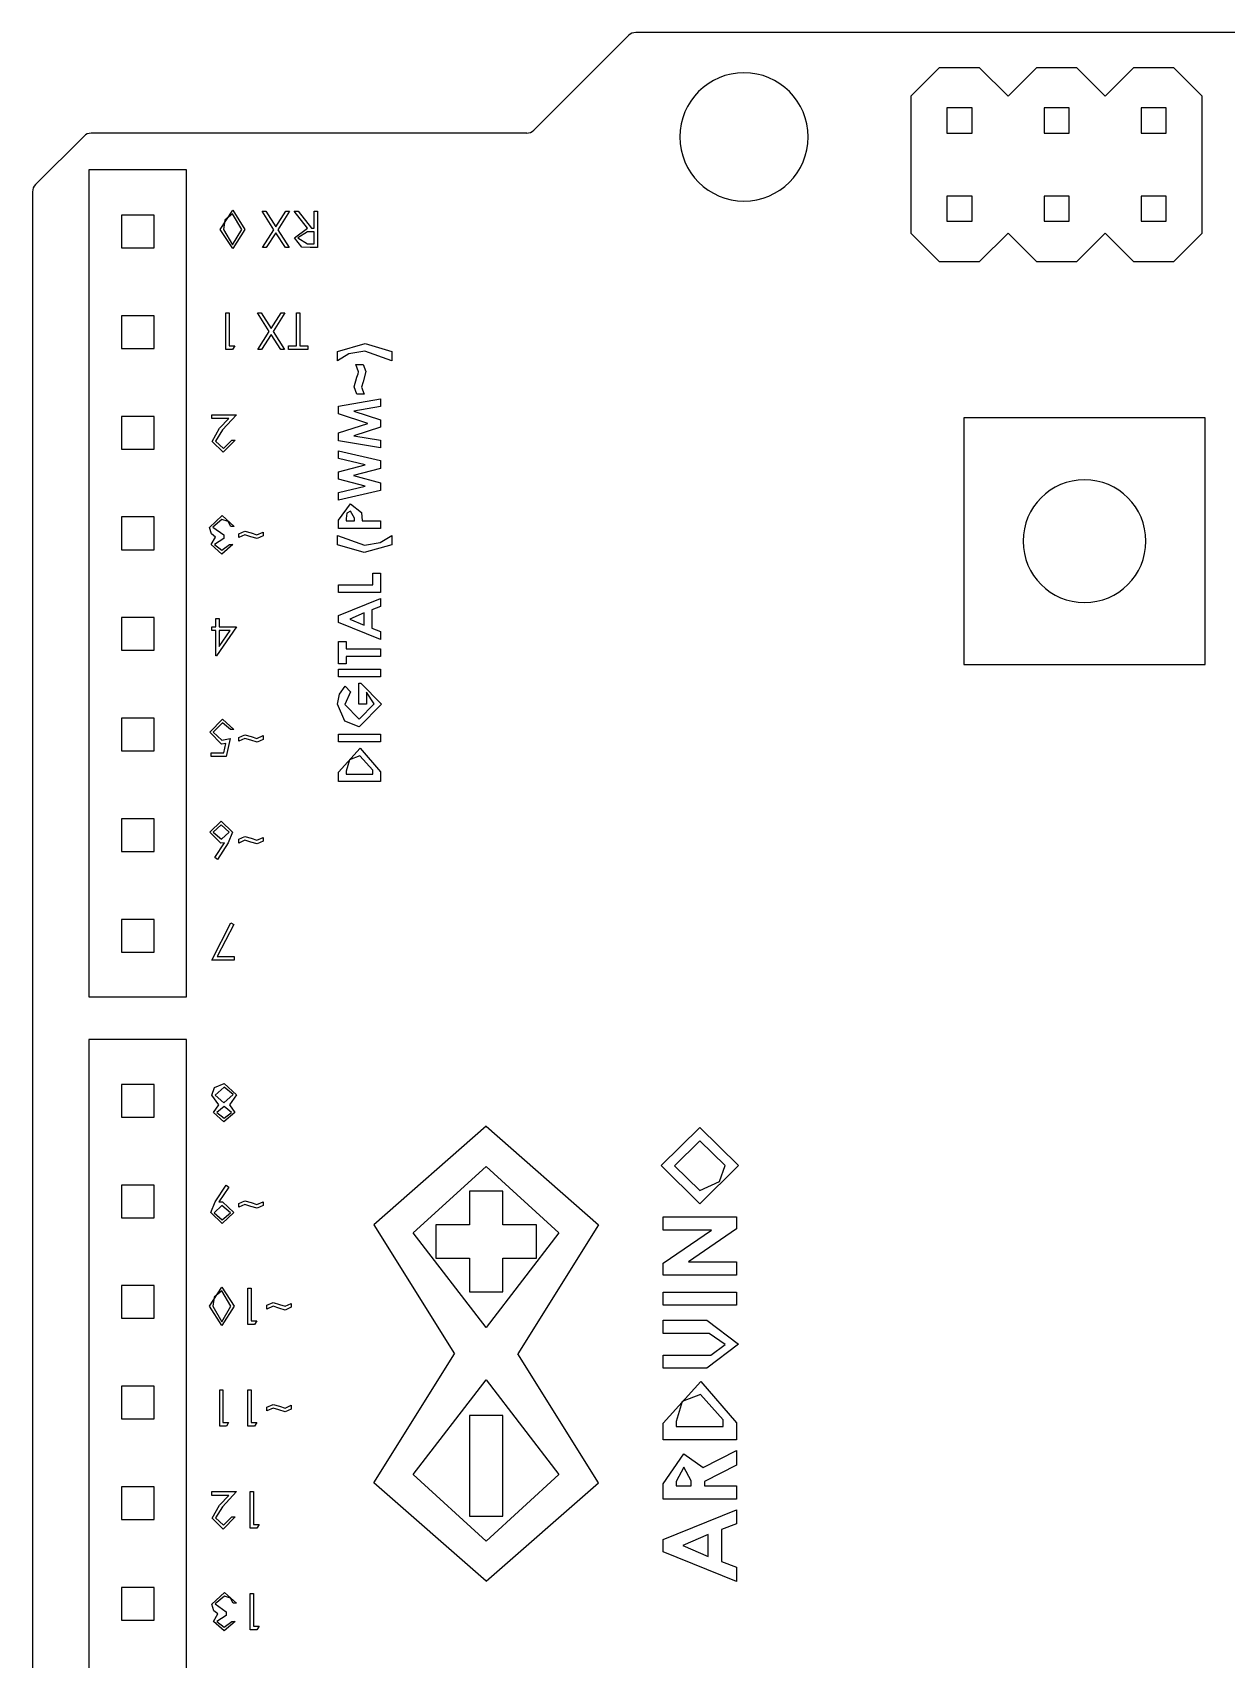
# Model space of a CAD drawing. Extents: x -53.3 to 0, y -6.5 to 68.6.
# Drawn here: x -53.34 to -23.22, y 27.51 to 68.58 of the extents above; entities that cross this region are included whole.
import ezdxf

# ---------------------------------------------------------------- set-up
doc = ezdxf.new("R2010")
doc.units = 0
doc.layers.get('0').update_dxf_attribs({"linetype": 'continuous'})

# ---------------------------------------------------------------- blocks, each defined once
blk = doc.blocks.new('SHAPE2DVIEW')
at = {"color": 0}
for p, q in [((-38.301, 68.506), (-40.693, 66.114)), ((-5.312, 68.58), (-38.122, 68.58)), ((-30.461, 67.691), (-31.178, 66.973)), ((-29.445, 67.691), (-30.461, 67.691)), ((-28.727, 66.973), (-29.445, 67.691)), ((-28.009, 67.691), (-28.727, 66.973)), ((-26.994, 67.691), (-28.009, 67.691)), ((-26.276, 66.973), (-26.994, 67.691)), ((-25.558, 67.691), (-26.276, 66.973)), ((-24.543, 67.691), (-25.558, 67.691)), ((-23.825, 66.973), (-24.543, 67.691)), ((-31.178, 66.973), (-31.178, 63.519)), ((-23.825, 63.519), (-23.825, 66.973)), ((-29.635, 66.675), (-30.27, 66.675)), ((-30.27, 66.675), (-30.27, 66.04)), ((-29.635, 66.04), (-29.635, 66.675)), ((-27.184, 66.675), (-27.819, 66.675)), ((-27.819, 66.675), (-27.819, 66.04)), ((-27.184, 66.04), (-27.184, 66.675)), ((-25.368, 66.675), (-25.368, 66.04)), ((-24.733, 66.675), (-25.368, 66.675)), ((-24.733, 66.04), (-24.733, 66.675)), ((-52.04, 65.966), (-53.266, 64.74)), ((-40.872, 66.04), (-51.861, 66.04)), ((-30.27, 66.04), (-29.635, 66.04)), ((-27.819, 66.04), (-27.184, 66.04)), ((-25.368, 66.04), (-24.733, 66.04)), ((-49.454, 65.113), (-51.918, 65.113)), ((-51.918, 65.113), (-51.918, 44.234)), ((-49.454, 44.234), (-49.454, 65.113)), ((-53.34, 64.561), (-53.34, 0.254)), ((-30.27, 64.453), (-30.27, 63.818)), ((-29.635, 64.453), (-30.27, 64.453)), ((-29.635, 63.818), (-29.635, 64.453)), ((-27.819, 64.453), (-27.819, 63.818)), ((-27.184, 64.453), (-27.819, 64.453)), ((-27.184, 63.818), (-27.184, 64.453)), ((-25.368, 64.453), (-25.368, 63.818)), ((-24.733, 64.453), (-25.368, 64.453)), ((-24.733, 63.818), (-24.733, 64.453)), ((-51.098, 63.97), (-51.098, 63.144)), ((-50.273, 63.97), (-51.098, 63.97)), ((-50.273, 63.144), (-50.273, 63.97)), ((-47.249, 63.6), (-47.549, 64.07)), ((-47.549, 64.07), (-47.454, 64.07)), ((-47.454, 64.07), (-47.201, 63.675)), ((-47.201, 63.675), (-46.948, 64.07)), ((-46.853, 64.07), (-47.154, 63.6)), ((-46.948, 64.07), (-46.853, 64.07)), ((-46.403, 63.645), (-46.741, 64.07)), ((-46.741, 64.07), (-46.639, 64.07)), ((-46.639, 64.07), (-46.3, 63.645)), ((-46.233, 64.07), (-46.151, 64.07)), ((-46.233, 63.645), (-46.233, 64.07)), ((-46.151, 64.07), (-46.151, 63.149)), ((-30.27, 63.818), (-29.635, 63.818)), ((-27.819, 63.818), (-27.184, 63.818)), ((-25.368, 63.818), (-24.733, 63.818)), ((-47.538, 63.149), (-47.249, 63.6)), ((-47.201, 63.525), (-47.442, 63.149)), ((-46.96, 63.149), (-47.201, 63.525)), ((-47.154, 63.6), (-46.865, 63.149)), ((-46.233, 63.55), (-46.402, 63.551)), ((-46.3, 63.645), (-46.233, 63.645)), ((-46.233, 63.243), (-46.233, 63.55)), ((-31.178, 63.519), (-30.461, 62.801)), ((-29.445, 62.801), (-28.727, 63.519)), ((-28.727, 63.519), (-28.009, 62.801)), ((-26.994, 62.801), (-26.276, 63.519)), ((-26.276, 63.519), (-25.558, 62.801)), ((-24.543, 62.801), (-23.825, 63.519)), ((-51.098, 63.144), (-50.273, 63.144)), ((-47.442, 63.149), (-47.538, 63.149)), ((-46.865, 63.149), (-46.96, 63.149)), ((-46.406, 63.243), (-46.233, 63.243)), ((-46.151, 63.149), (-46.335, 63.149)), ((-30.461, 62.801), (-29.445, 62.801)), ((-28.009, 62.801), (-26.994, 62.801)), ((-25.558, 62.801), (-24.543, 62.801)), ((-51.098, 61.43), (-51.098, 60.604)), ((-50.273, 61.43), (-51.098, 61.43)), ((-50.273, 60.604), (-50.273, 61.43)), ((-48.464, 60.579), (-48.464, 61.5)), ((-48.464, 61.5), (-48.382, 61.5)), ((-48.382, 61.5), (-48.382, 60.673)), ((-47.367, 61.03), (-47.667, 61.5)), ((-47.667, 61.5), (-47.572, 61.5)), ((-47.572, 61.5), (-47.319, 61.105)), ((-47.319, 61.105), (-47.066, 61.5)), ((-46.971, 61.5), (-47.272, 61.03)), ((-47.066, 61.5), (-46.971, 61.5)), ((-46.682, 60.673), (-46.682, 61.5)), ((-46.682, 61.5), (-46.599, 61.5)), ((-46.599, 61.5), (-46.599, 60.673)), ((-47.656, 60.579), (-47.367, 61.03)), ((-47.319, 60.955), (-47.56, 60.579)), ((-47.078, 60.579), (-47.319, 60.955)), ((-47.272, 61.03), (-46.983, 60.579)), ((-51.098, 60.604), (-50.273, 60.604)), ((-48.294, 60.579), (-48.464, 60.579)), ((-48.382, 60.673), (-48.24, 60.673)), ((-48.24, 60.673), (-48.294, 60.579)), ((-47.56, 60.579), (-47.656, 60.579)), ((-46.983, 60.579), (-47.078, 60.579)), ((-46.882, 60.579), (-46.882, 60.673)), ((-46.882, 60.673), (-46.682, 60.673)), ((-46.398, 60.579), (-46.882, 60.579)), ((-46.599, 60.673), (-46.398, 60.673)), ((-46.398, 60.673), (-46.398, 60.579)), ((-45.647, 60.293), (-45.647, 60.53)), ((-44.277, 60.53), (-44.277, 60.293)), ((-45.186, 60.198), (-44.996, 60.198)), ((-45.62, 59.151), (-44.561, 59.33)), ((-45.62, 58.956), (-45.62, 59.151)), ((-44.969, 59.452), (-45.158, 59.452)), ((-44.561, 59.33), (-44.561, 59.137)), ((-51.098, 58.89), (-51.098, 58.064)), ((-50.273, 58.89), (-51.098, 58.89)), ((-50.273, 58.064), (-50.273, 58.89)), ((-48.818, 58.835), (-48.818, 58.93)), ((-48.818, 58.93), (-48.193, 58.93)), ((-48.39, 58.835), (-48.818, 58.835)), ((-48.62, 58.589), (-48.39, 58.835)), ((-48.193, 58.93), (-48.55, 58.549)), ((-44.882, 58.712), (-45.62, 58.956)), ((-44.561, 59.137), (-45.23, 59.024)), ((-45.23, 59.024), (-44.561, 58.804)), ((-44.561, 58.804), (-44.561, 58.619)), ((-23.749, 58.852), (-29.845, 58.852)), ((-29.845, 58.852), (-29.845, 52.629)), ((-23.749, 52.629), (-23.749, 58.852)), ((-45.62, 58.471), (-44.882, 58.712)), ((-45.62, 58.274), (-45.62, 58.471)), ((-44.561, 58.619), (-45.23, 58.4)), ((-45.23, 58.4), (-44.561, 58.288)), ((-51.098, 58.064), (-50.273, 58.064)), ((-48.311, 58.292), (-48.228, 58.292)), ((-44.561, 58.095), (-45.62, 58.274)), ((-45.62, 57.824), (-45.62, 58.02)), ((-45.62, 58.02), (-44.561, 57.776)), ((-44.561, 58.288), (-44.561, 58.095)), ((-44.944, 57.668), (-45.62, 57.824)), ((-45.62, 57.489), (-44.944, 57.668)), ((-44.561, 57.577), (-45.246, 57.396)), ((-44.561, 57.776), (-44.561, 57.577)), ((-45.62, 57.304), (-45.62, 57.489)), ((-44.944, 57.125), (-45.62, 57.304)), ((-45.62, 56.968), (-44.944, 57.125)), ((-45.246, 57.396), (-44.561, 57.214)), ((-44.561, 57.214), (-44.561, 57.017)), ((-44.561, 57.017), (-45.62, 56.772)), ((-45.62, 56.772), (-45.62, 56.968)), ((-51.098, 56.35), (-51.098, 55.524)), ((-50.273, 56.35), (-51.098, 56.35)), ((-50.273, 55.524), (-50.273, 56.35)), ((-45.62, 56.06), (-45.62, 56.272)), ((-45.43, 56.31), (-45.43, 56.25)), ((-45.213, 56.25), (-45.213, 56.317)), ((-48.511, 55.899), (-48.511, 55.805)), ((-48.252, 56.112), (-48.334, 56.112)), ((-48.134, 55.828), (-48.134, 55.923)), ((-47.52, 55.97), (-47.52, 55.876)), ((-45.647, 55.646), (-45.647, 55.883)), ((-44.561, 56.06), (-45.62, 56.06)), ((-45.43, 56.25), (-45.213, 56.25)), ((-45.023, 56.25), (-44.561, 56.25)), ((-44.561, 56.25), (-44.561, 56.06)), ((-44.277, 55.883), (-44.277, 55.646)), ((-51.098, 55.524), (-50.273, 55.524)), ((-48.37, 55.651), (-48.287, 55.651)), ((-45.62, 54.445), (-45.62, 54.635)), ((-45.62, 54.635), (-44.751, 54.635)), ((-44.751, 54.635), (-44.751, 54.934)), ((-44.751, 54.934), (-44.561, 54.934)), ((-44.561, 54.934), (-44.561, 54.445)), ((-44.561, 54.445), (-45.62, 54.445)), ((-45.62, 53.862), (-44.561, 54.289)), ((-44.561, 54.289), (-44.561, 54.086)), ((-51.098, 53.81), (-51.098, 52.984)), ((-50.273, 53.81), (-51.098, 53.81)), ((-50.273, 52.984), (-50.273, 53.81)), ((-45.62, 53.686), (-45.62, 53.862)), ((-44.969, 53.932), (-45.336, 53.773)), ((-44.969, 53.615), (-44.969, 53.932)), ((-44.561, 54.086), (-44.779, 54.004)), ((-44.779, 54.004), (-44.779, 53.543)), ((-48.818, 53.483), (-48.818, 53.577)), ((-48.818, 53.577), (-48.712, 53.577)), ((-48.712, 53.483), (-48.818, 53.483)), ((-48.712, 53.577), (-48.712, 53.79)), ((-48.712, 53.79), (-48.63, 53.79)), ((-48.712, 52.845), (-48.712, 53.483)), ((-48.193, 53.577), (-48.695, 52.845)), ((-48.63, 53.79), (-48.63, 53.577)), ((-48.63, 53.577), (-48.193, 53.577)), ((-48.355, 53.483), (-48.63, 53.483)), ((-48.63, 53.083), (-48.355, 53.483)), ((-48.63, 53.483), (-48.63, 53.083)), ((-44.561, 53.258), (-45.62, 53.686)), ((-45.336, 53.773), (-44.969, 53.615)), ((-44.779, 53.543), (-44.561, 53.461)), ((-44.561, 53.461), (-44.561, 53.258)), ((-45.62, 52.641), (-45.62, 53.21)), ((-45.62, 53.21), (-45.43, 53.21)), ((-45.43, 53.21), (-45.43, 53.02)), ((-45.43, 53.02), (-44.561, 53.02)), ((-44.561, 53.02), (-44.561, 52.83)), ((-51.098, 52.984), (-50.273, 52.984)), ((-48.695, 52.845), (-48.712, 52.845)), ((-45.43, 52.641), (-45.62, 52.641)), ((-45.43, 52.83), (-45.43, 52.641)), ((-44.561, 52.83), (-45.43, 52.83)), ((-29.845, 52.629), (-23.749, 52.629)), ((-45.62, 52.315), (-45.62, 52.505)), ((-45.62, 52.505), (-44.561, 52.505)), ((-44.561, 52.315), (-45.62, 52.315)), ((-44.561, 52.505), (-44.561, 52.315)), ((-45.451, 52.077), (-45.314, 51.933)), ((-45.104, 52.151), (-45.059, 52.152)), ((-45.104, 51.623), (-45.104, 52.151)), ((-44.914, 51.927), (-44.914, 51.623)), ((-44.914, 51.623), (-45.104, 51.623)), ((-51.098, 51.27), (-51.098, 50.444)), ((-50.273, 51.27), (-51.098, 51.27)), ((-50.273, 50.444), (-50.273, 51.27)), ((-48.264, 50.984), (-48.346, 50.984)), ((-48.517, 50.393), (-48.467, 50.635)), ((-48.358, 50.759), (-48.452, 50.299)), ((-48.134, 50.688), (-48.134, 50.783)), ((-47.52, 50.83), (-47.52, 50.736)), ((-45.62, 50.673), (-45.62, 50.863)), ((-45.62, 50.863), (-44.561, 50.863)), ((-44.561, 50.673), (-45.62, 50.673)), ((-44.561, 50.863), (-44.561, 50.673)), ((-51.098, 50.444), (-50.273, 50.444)), ((-48.83, 50.299), (-48.83, 50.393)), ((-48.83, 50.393), (-48.517, 50.393)), ((-48.452, 50.299), (-48.83, 50.299)), ((-45.62, 49.669), (-45.62, 49.908)), ((-45.43, 49.932), (-45.43, 49.859)), ((-45.43, 49.859), (-44.751, 49.859)), ((-44.751, 49.859), (-44.751, 49.958)), ((-44.561, 49.912), (-44.561, 49.669)), ((-44.561, 49.669), (-45.62, 49.669)), ((-51.098, 48.73), (-51.098, 47.904)), ((-50.273, 48.73), (-51.098, 48.73)), ((-50.273, 47.904), (-50.273, 48.73)), ((-48.74, 47.755), (-48.497, 48.127)), ((-48.402, 48.125), (-48.677, 47.705)), ((-48.134, 48.118), (-48.134, 48.213)), ((-47.52, 48.26), (-47.52, 48.166)), ((-51.098, 47.904), (-50.273, 47.904)), ((-48.677, 47.705), (-48.74, 47.755)), ((-51.098, 46.19), (-51.098, 45.364)), ((-50.273, 46.19), (-51.098, 46.19)), ((-50.273, 45.364), (-50.273, 46.19)), ((-48.818, 45.159), (-48.334, 46.103)), ((-48.263, 46.064), (-48.679, 45.253)), ((-48.334, 46.103), (-48.263, 46.064)), ((-51.098, 45.364), (-50.273, 45.364)), ((-48.679, 45.253), (-48.252, 45.253)), ((-48.252, 45.253), (-48.252, 45.159)), ((-48.252, 45.159), (-48.818, 45.159)), ((-51.918, 44.234), (-49.454, 44.234)), ((-49.454, 43.155), (-51.918, 43.155)), ((-51.918, 43.155), (-51.918, 22.276)), ((-49.454, 22.276), (-49.454, 43.155)), ((-51.098, 42.024), (-51.098, 41.199)), ((-50.273, 42.024), (-51.098, 42.024)), ((-50.273, 41.199), (-50.273, 42.024)), ((-51.098, 41.199), (-50.273, 41.199)), ((-51.098, 39.484), (-51.098, 38.659)), ((-50.273, 39.484), (-51.098, 39.484)), ((-50.273, 38.659), (-50.273, 39.484)), ((-48.736, 39.062), (-48.452, 39.477)), ((-48.386, 39.431), (-48.642, 39.057)), ((-48.452, 39.477), (-48.386, 39.431)), ((-47.52, 39.064), (-47.52, 38.969)), ((-42.319, 39.328), (-42.319, 38.481)), ((-41.473, 39.328), (-42.319, 39.328)), ((-41.473, 38.481), (-41.473, 39.328)), ((-51.098, 38.659), (-50.273, 38.659)), ((-48.134, 38.922), (-48.134, 39.017)), ((-37.43, 38.348), (-37.43, 38.68)), ((-37.43, 38.68), (-35.578, 38.68)), ((-35.578, 38.68), (-35.578, 38.379)), ((-43.166, 38.481), (-43.166, 37.634)), ((-42.319, 38.481), (-43.166, 38.481)), ((-40.626, 38.481), (-41.473, 38.481)), ((-40.626, 37.634), (-40.626, 38.481)), ((-37.43, 37.508), (-36.212, 38.348)), ((-36.212, 38.348), (-37.43, 38.348)), ((-35.578, 38.379), (-36.793, 37.541)), ((-43.166, 37.634), (-42.319, 37.634)), ((-42.319, 37.634), (-42.319, 36.788)), ((-41.473, 37.634), (-40.626, 37.634)), ((-41.473, 36.788), (-41.473, 37.634)), ((-37.43, 37.208), (-37.43, 37.508)), ((-36.793, 37.541), (-35.578, 37.541)), ((-35.578, 37.541), (-35.578, 37.208)), ((-35.578, 37.208), (-37.43, 37.208)), ((-51.098, 36.944), (-51.098, 36.119)), ((-50.273, 36.944), (-51.098, 36.944)), ((-50.273, 36.119), (-50.273, 36.944)), ((-47.909, 35.963), (-47.909, 36.883)), ((-47.909, 36.883), (-47.827, 36.883)), ((-47.827, 36.883), (-47.827, 36.057)), ((-42.319, 36.788), (-41.473, 36.788)), ((-37.43, 36.448), (-37.43, 36.781)), ((-37.43, 36.781), (-35.578, 36.781)), ((-35.578, 36.781), (-35.578, 36.448)), ((-47.425, 36.352), (-47.425, 36.447)), ((-46.812, 36.494), (-46.812, 36.399)), ((-35.578, 36.448), (-37.43, 36.448)), ((-51.098, 36.119), (-50.273, 36.119)), ((-47.739, 35.963), (-47.909, 35.963)), ((-47.827, 36.057), (-47.685, 36.057)), ((-47.685, 36.057), (-47.739, 35.963)), ((-37.43, 35.736), (-37.43, 36.069)), ((-37.43, 36.069), (-36.326, 36.069)), ((-36.269, 35.736), (-37.43, 35.736)), ((-37.43, 34.858), (-37.43, 35.19)), ((-37.43, 35.19), (-36.225, 35.19)), ((-36.326, 34.858), (-37.43, 34.858)), ((-51.098, 34.404), (-51.098, 33.579)), ((-50.273, 34.404), (-51.098, 34.404)), ((-50.273, 33.579), (-50.273, 34.404)), ((-48.618, 33.393), (-48.618, 34.313)), ((-48.618, 34.313), (-48.535, 34.313)), ((-48.535, 34.313), (-48.535, 33.487)), ((-47.909, 33.393), (-47.909, 34.313)), ((-47.909, 34.313), (-47.827, 34.313)), ((-47.827, 34.313), (-47.827, 33.487)), ((-47.425, 33.782), (-47.425, 33.877)), ((-46.812, 33.924), (-46.812, 33.829)), ((-51.098, 33.579), (-50.273, 33.579)), ((-48.447, 33.393), (-48.618, 33.393)), ((-48.535, 33.487), (-48.393, 33.487)), ((-48.393, 33.487), (-48.447, 33.393)), ((-47.739, 33.393), (-47.909, 33.393)), ((-47.827, 33.487), (-47.685, 33.487)), ((-47.685, 33.487), (-47.739, 33.393)), ((-42.319, 33.664), (-42.319, 31.124)), ((-41.473, 33.664), (-42.319, 33.664)), ((-41.473, 31.124), (-41.473, 33.664)), ((-37.43, 33.053), (-37.43, 33.472)), ((-37.098, 33.512), (-37.098, 33.385)), ((-37.098, 33.385), (-35.911, 33.385)), ((-35.911, 33.385), (-35.911, 33.559)), ((-35.578, 33.478), (-35.578, 33.053)), ((-35.578, 33.053), (-37.43, 33.053)), ((-36.423, 32.352), (-35.578, 32.78)), ((-35.578, 32.78), (-35.578, 32.41)), ((-35.578, 32.41), (-36.386, 32.002)), ((-51.098, 31.864), (-51.098, 31.039)), ((-50.273, 31.864), (-51.098, 31.864)), ((-50.273, 31.039), (-50.273, 31.864)), ((-48.818, 31.649), (-48.818, 31.743)), ((-48.818, 31.743), (-48.193, 31.743)), ((-48.39, 31.649), (-48.818, 31.649)), ((-48.62, 31.403), (-48.39, 31.649)), ((-48.193, 31.743), (-48.55, 31.362)), ((-47.85, 30.823), (-47.85, 31.743)), ((-47.85, 31.743), (-47.768, 31.743)), ((-47.768, 31.743), (-47.768, 30.917)), ((-37.43, 31.557), (-37.43, 31.944)), ((-37.098, 32.003), (-37.098, 31.889)), ((-37.098, 31.889), (-36.718, 31.889)), ((-36.718, 31.889), (-36.718, 32.019)), ((-36.386, 32.002), (-36.386, 31.889)), ((-36.386, 31.889), (-35.578, 31.889)), ((-35.578, 31.889), (-35.578, 31.557)), ((-35.578, 31.557), (-37.43, 31.557)), ((-37.43, 30.536), (-35.578, 31.284)), ((-35.578, 31.284), (-35.578, 30.929)), ((-51.098, 31.039), (-50.273, 31.039)), ((-48.311, 31.106), (-48.228, 31.106)), ((-47.68, 30.823), (-47.85, 30.823)), ((-47.768, 30.917), (-47.626, 30.917)), ((-47.626, 30.917), (-47.68, 30.823)), ((-42.319, 31.124), (-41.473, 31.124)), ((-35.578, 30.929), (-35.958, 30.785)), ((-37.43, 30.228), (-37.43, 30.536)), ((-36.291, 30.659), (-36.934, 30.382)), ((-36.291, 30.104), (-36.291, 30.659)), ((-35.958, 30.785), (-35.958, 29.978)), ((-35.578, 29.479), (-37.43, 30.228)), ((-36.934, 30.382), (-36.291, 30.104)), ((-35.958, 29.978), (-35.578, 29.834)), ((-35.578, 29.834), (-35.578, 29.479)), ((-51.098, 29.324), (-51.098, 28.499)), ((-50.273, 29.324), (-51.098, 29.324)), ((-50.273, 28.499), (-50.273, 29.324)), ((-47.85, 28.253), (-47.85, 29.173)), ((-47.85, 29.173), (-47.768, 29.173)), ((-47.768, 29.173), (-47.768, 28.347)), ((-48.193, 28.926), (-48.275, 28.926)), ((-51.098, 28.499), (-50.273, 28.499)), ((-48.452, 28.713), (-48.452, 28.619)), ((-48.311, 28.465), (-48.228, 28.465)), ((-47.768, 28.347), (-47.626, 28.347)), ((-47.626, 28.347), (-47.68, 28.253)), ((-47.68, 28.253), (-47.85, 28.253))]:
    blk.add_line(p, q, dxfattribs=at)
for points in [[(-48.606, 63.61), (-48.288, 64.093)], [(-48.288, 64.093), (-47.98, 63.61)], [(-48.488, 63.841), (-48.523, 63.609)], [(-48.291, 63.999), (-48.488, 63.841)], [(-48.063, 63.609), (-48.291, 63.999)], [(-48.288, 63.125), (-48.606, 63.61)], [(-48.523, 63.609), (-48.291, 63.22)], [(-48.291, 63.22), (-48.063, 63.609)], [(-47.98, 63.61), (-48.288, 63.125)], [(-46.729, 63.395), (-46.403, 63.645)], [(-46.543, 63.161), (-46.729, 63.395)], [(-46.402, 63.551), (-46.646, 63.395)], [(-46.646, 63.395), (-46.406, 63.243)], [(-46.335, 63.149), (-46.543, 63.161)], [(-45.647, 60.53), (-44.95, 60.727)], [(-45.357, 60.47), (-45.647, 60.293)], [(-44.956, 60.537), (-45.357, 60.47)], [(-44.277, 60.293), (-44.956, 60.537)], [(-44.95, 60.727), (-44.277, 60.53)], [(-45.118, 60.011), (-45.186, 60.198)], [(-45.125, 59.961), (-45.118, 60.011)], [(-44.928, 60.019), (-44.997, 59.765)], [(-44.996, 60.198), (-44.928, 60.019)], [(-45.226, 59.633), (-45.157, 59.882)], [(-45.158, 59.452), (-45.226, 59.633)], [(-45.157, 59.882), (-45.125, 59.961)], [(-44.997, 59.765), (-45.036, 59.624)], [(-45.036, 59.624), (-44.969, 59.452)], [(-48.807, 58.259), (-48.62, 58.589)], [(-48.55, 58.549), (-48.724, 58.266)], [(-48.528, 57.985), (-48.807, 58.259)], [(-48.724, 58.266), (-48.524, 58.08)], [(-48.228, 58.292), (-48.528, 57.985)], [(-48.524, 58.08), (-48.311, 58.292)], [(-45.62, 56.272), (-45.319, 56.684)], [(-45.319, 56.684), (-45.039, 56.465)], [(-48.877, 56.086), (-48.559, 56.383)], [(-48.56, 56.289), (-48.795, 56.094)], [(-48.407, 56.239), (-48.56, 56.289)], [(-48.559, 56.383), (-48.252, 56.112)], [(-45.409, 56.444), (-45.43, 56.31)], [(-45.319, 56.494), (-45.409, 56.444)], [(-45.213, 56.317), (-45.319, 56.494)], [(-45.039, 56.465), (-45.023, 56.25)], [(-48.822, 55.922), (-48.877, 56.086)], [(-48.723, 55.844), (-48.822, 55.922)], [(-48.795, 56.094), (-48.511, 55.899)], [(-48.334, 56.112), (-48.407, 56.239)], [(-48.134, 55.923), (-47.982, 55.994)], [(-47.98, 55.899), (-48.134, 55.828)], [(-47.982, 55.994), (-47.821, 55.948)], [(-47.835, 55.851), (-47.98, 55.899)], [(-47.821, 55.948), (-47.678, 55.899)], [(-47.678, 55.899), (-47.52, 55.97)], [(-47.52, 55.876), (-47.673, 55.805)], [(-45.647, 55.883), (-44.967, 55.639)], [(-44.566, 55.706), (-44.277, 55.883)], [(-48.83, 55.654), (-48.723, 55.844)], [(-48.561, 55.415), (-48.83, 55.654)], [(-48.511, 55.805), (-48.748, 55.654)], [(-48.748, 55.654), (-48.562, 55.51)], [(-48.562, 55.51), (-48.37, 55.651)], [(-48.287, 55.651), (-48.561, 55.415)], [(-47.673, 55.805), (-47.835, 55.851)], [(-44.973, 55.449), (-45.647, 55.646)], [(-44.277, 55.646), (-44.973, 55.449)], [(-44.967, 55.639), (-44.566, 55.706)], [(-45.647, 51.621), (-45.597, 51.879)], [(-45.597, 51.879), (-45.451, 52.077)], [(-45.314, 51.933), (-45.457, 51.615)], [(-45.059, 52.152), (-44.534, 51.626)], [(-44.724, 51.63), (-44.914, 51.927)], [(-45.462, 51.192), (-45.647, 51.621)], [(-45.457, 51.615), (-45.096, 51.243)], [(-45.096, 51.243), (-44.724, 51.63)], [(-44.534, 51.626), (-45.096, 51.053)], [(-48.866, 50.919), (-48.545, 51.243)], [(-48.549, 51.149), (-48.783, 50.915)], [(-48.346, 50.984), (-48.549, 51.149)], [(-48.545, 51.243), (-48.264, 50.984)], [(-45.096, 51.053), (-45.462, 51.192)], [(-48.576, 50.618), (-48.866, 50.919)], [(-48.783, 50.915), (-48.561, 50.712)], [(-48.467, 50.635), (-48.576, 50.618)], [(-48.561, 50.712), (-48.358, 50.759)], [(-48.134, 50.783), (-47.982, 50.854)], [(-47.98, 50.759), (-48.134, 50.688)], [(-47.982, 50.854), (-47.821, 50.808)], [(-47.835, 50.711), (-47.98, 50.759)], [(-47.673, 50.665), (-47.835, 50.711)], [(-47.821, 50.808), (-47.678, 50.759)], [(-47.678, 50.759), (-47.52, 50.83)], [(-47.52, 50.736), (-47.673, 50.665)], [(-45.62, 49.908), (-45.076, 50.51)], [(-45.345, 50.22), (-45.43, 49.932)], [(-45.079, 50.32), (-45.345, 50.22)], [(-44.751, 49.958), (-45.079, 50.32)], [(-45.076, 50.51), (-44.561, 49.912)], [(-48.866, 48.391), (-48.578, 48.673)], [(-48.582, 48.579), (-48.783, 48.396)], [(-48.382, 48.396), (-48.582, 48.579)], [(-48.578, 48.673), (-48.299, 48.393)], [(-48.592, 48.118), (-48.866, 48.391)], [(-48.783, 48.396), (-48.575, 48.213)], [(-48.497, 48.127), (-48.592, 48.118)], [(-48.575, 48.213), (-48.382, 48.396)], [(-48.299, 48.393), (-48.402, 48.125)], [(-48.134, 48.213), (-47.982, 48.284)], [(-47.98, 48.189), (-48.134, 48.118)], [(-47.982, 48.284), (-47.821, 48.238)], [(-47.835, 48.141), (-47.98, 48.189)], [(-47.673, 48.095), (-47.835, 48.141)], [(-47.821, 48.238), (-47.678, 48.189)], [(-47.678, 48.189), (-47.52, 48.26)], [(-47.52, 48.166), (-47.673, 48.095)], [(-48.818, 41.755), (-48.749, 41.946)], [(-48.749, 41.946), (-48.504, 42.047)], [(-48.505, 41.953), (-48.736, 41.757)], [(-48.275, 41.766), (-48.505, 41.953)], [(-48.504, 42.047), (-48.193, 41.763)], [(-48.64, 41.51), (-48.818, 41.755)], [(-48.771, 41.318), (-48.64, 41.51)], [(-48.736, 41.757), (-48.511, 41.563)], [(-48.511, 41.563), (-48.275, 41.766)], [(-48.193, 41.763), (-48.374, 41.51)], [(-48.374, 41.51), (-48.24, 41.315)], [(-48.51, 41.079), (-48.771, 41.318)], [(-48.509, 41.469), (-48.689, 41.315)], [(-48.689, 41.315), (-48.505, 41.173)], [(-48.24, 41.315), (-48.51, 41.079)], [(-48.323, 41.317), (-48.509, 41.469)], [(-48.505, 41.173), (-48.323, 41.317)], [(-41.896, 40.971), (-44.731, 38.482), (-42.694, 35.226)], [(-41.896, 40.971), (-39.061, 38.482), (-41.098, 35.226)], [(-37.478, 39.978), (-36.499, 40.936)], [(-36.499, 40.936), (-35.531, 39.981)], [(-36.503, 40.604), (-37.145, 39.973)], [(-35.863, 39.98), (-36.503, 40.604)], [(-41.896, 35.884), (-43.733, 38.275), (-41.896, 39.955)], [(-41.896, 39.955), (-40.059, 38.275), (-41.896, 35.884)], [(-36.505, 39.013), (-37.478, 39.978)], [(-37.145, 39.973), (-36.501, 39.345)], [(-35.531, 39.981), (-36.505, 39.013)], [(-36.006, 39.573), (-35.863, 39.98)], [(-36.501, 39.345), (-36.006, 39.573)], [(-48.842, 38.792), (-48.736, 39.062)], [(-48.642, 39.057), (-48.546, 39.064)], [(-48.546, 39.064), (-48.264, 38.791)], [(-48.134, 39.017), (-47.982, 39.087)], [(-47.982, 39.087), (-47.821, 39.042)], [(-47.821, 39.042), (-47.678, 38.993)], [(-47.678, 38.993), (-47.52, 39.064)], [(-48.557, 38.509), (-48.842, 38.792)], [(-48.561, 38.969), (-48.759, 38.786)], [(-48.759, 38.786), (-48.552, 38.603)], [(-48.346, 38.786), (-48.561, 38.969)], [(-48.264, 38.791), (-48.557, 38.509)], [(-48.552, 38.603), (-48.346, 38.786)], [(-47.98, 38.993), (-48.134, 38.922)], [(-47.835, 38.945), (-47.98, 38.993)], [(-47.673, 38.899), (-47.835, 38.945)], [(-47.52, 38.969), (-47.673, 38.899)], [(-48.877, 36.423), (-48.56, 36.907)], [(-48.76, 36.654), (-48.795, 36.423)], [(-48.562, 36.813), (-48.76, 36.654)], [(-48.334, 36.423), (-48.562, 36.813)], [(-48.56, 36.907), (-48.252, 36.423)], [(-48.56, 35.939), (-48.877, 36.423)], [(-48.795, 36.423), (-48.562, 36.033)], [(-48.562, 36.033), (-48.334, 36.423)], [(-48.252, 36.423), (-48.56, 35.939)], [(-47.425, 36.447), (-47.273, 36.517)], [(-47.272, 36.423), (-47.425, 36.352)], [(-47.273, 36.517), (-47.113, 36.472)], [(-47.127, 36.375), (-47.272, 36.423)], [(-46.965, 36.329), (-47.127, 36.375)], [(-47.113, 36.472), (-46.97, 36.423)], [(-46.97, 36.423), (-46.812, 36.494)], [(-46.812, 36.399), (-46.965, 36.329)], [(-41.896, 35.884), (-41.896, 35.884)], [(-36.326, 36.069), (-35.531, 35.464)], [(-35.863, 35.457), (-36.269, 35.736)], [(-35.531, 35.464), (-36.326, 34.858)], [(-36.225, 35.19), (-35.863, 35.457)], [(-41.896, 29.48), (-44.731, 31.969), (-42.694, 35.226)], [(-41.896, 29.48), (-39.061, 31.969), (-41.098, 35.226)], [(-41.896, 30.496), (-43.733, 32.176), (-41.896, 34.568)], [(-41.896, 34.568), (-41.896, 34.568)], [(-41.896, 34.568), (-40.059, 32.176), (-41.896, 30.496)], [(-37.43, 33.472), (-36.478, 34.525)], [(-36.478, 34.525), (-35.578, 33.478)], [(-36.484, 34.193), (-36.95, 34.018)], [(-35.911, 33.559), (-36.484, 34.193)], [(-47.425, 33.877), (-47.273, 33.947)], [(-47.272, 33.853), (-47.425, 33.782)], [(-47.273, 33.947), (-47.113, 33.902)], [(-47.127, 33.805), (-47.272, 33.853)], [(-46.965, 33.759), (-47.127, 33.805)], [(-47.113, 33.902), (-46.97, 33.853)], [(-46.97, 33.853), (-46.812, 33.924)], [(-46.812, 33.829), (-46.965, 33.759)], [(-36.95, 34.018), (-37.098, 33.512)], [(-37.43, 31.944), (-36.904, 32.697)], [(-36.904, 32.697), (-36.423, 32.352)], [(-36.909, 32.364), (-37.098, 32.003)], [(-36.718, 32.019), (-36.909, 32.364)], [(-48.807, 31.073), (-48.62, 31.403)], [(-48.55, 31.362), (-48.724, 31.08)], [(-48.528, 30.799), (-48.807, 31.073)], [(-48.724, 31.08), (-48.524, 30.893)], [(-48.228, 31.106), (-48.528, 30.799)], [(-48.524, 30.893), (-48.311, 31.106)], [(-48.818, 28.9), (-48.5, 29.197)], [(-48.5, 29.197), (-48.193, 28.926)], [(-48.763, 28.736), (-48.818, 28.9)], [(-48.501, 29.103), (-48.736, 28.908)], [(-48.736, 28.908), (-48.452, 28.713)], [(-48.348, 29.053), (-48.501, 29.103)], [(-48.275, 28.926), (-48.348, 29.053)], [(-48.771, 28.468), (-48.664, 28.658)], [(-48.502, 28.229), (-48.771, 28.468)], [(-48.664, 28.658), (-48.763, 28.736)], [(-48.452, 28.619), (-48.689, 28.468)], [(-48.689, 28.468), (-48.503, 28.323)], [(-48.503, 28.323), (-48.311, 28.465)], [(-48.228, 28.465), (-48.502, 28.229)]]:
    blk.add_lwpolyline(points, dxfattribs=at)
for centre, radius, start, end in [((-38.122, 68.326), 0.254, 90, 135), ((-35.389, 65.945), 1.619, 0, -180), ((-51.861, 65.786), 0.254, 90, 135), ((-40.872, 66.294), 0.254, -90, -45), ((-35.389, 65.945), 1.619, -180, 0), ((-53.086, 64.561), 0.254, 135, -180), ((-26.797, 55.74), 1.549, 0, -180), ((-26.797, 55.74), 1.549, -180, 0)]:
    blk.add_arc(centre, radius, start, end, dxfattribs=at)

msp = doc.modelspace()

# ---------------------------------------------------------------- block references
at = {"color": 0}
msp.add_blockref('SHAPE2DVIEW', (0, 0), dxfattribs=at)

doc.saveas('drawing.dxf')
